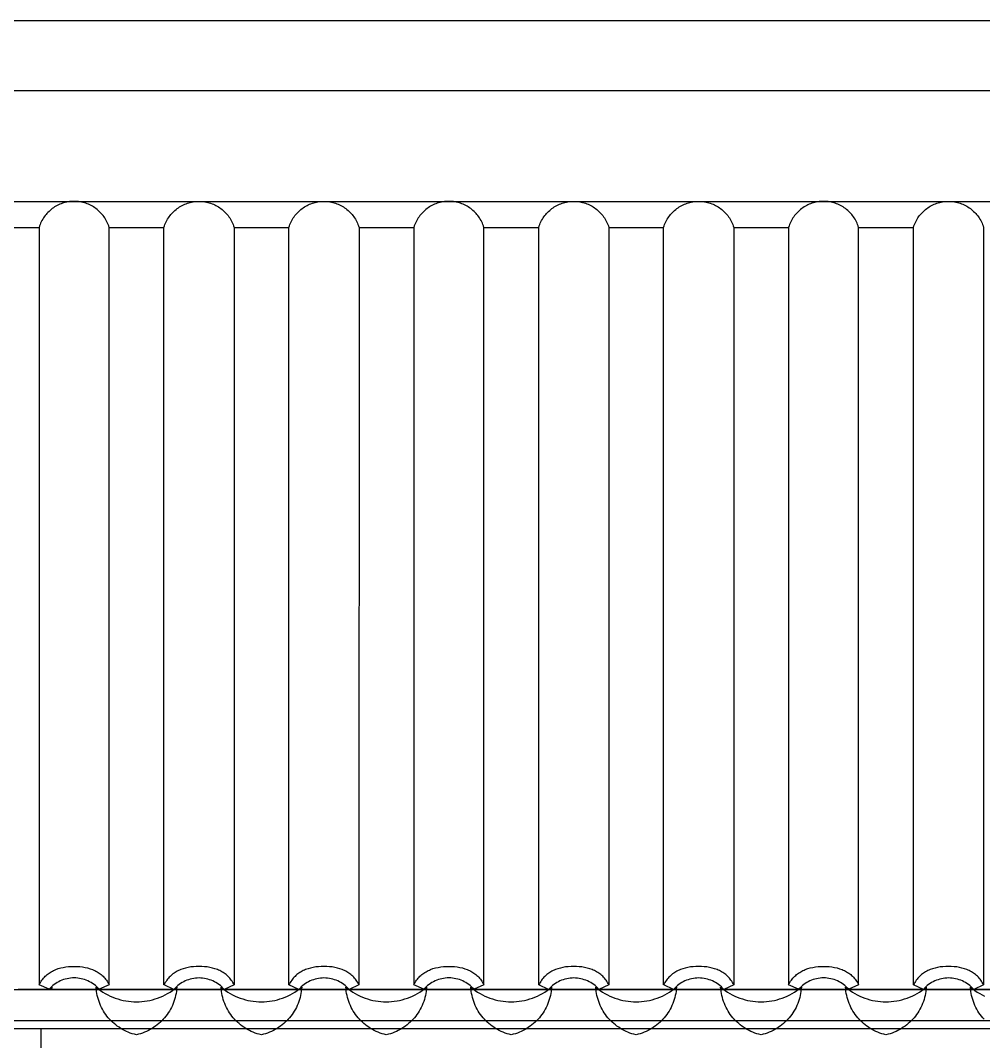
# Model space of a CAD drawing. Extents: x -20250 to 331240, y -699 to 63168.
# Drawn here: x 269177 to 271869, y 13890 to 16744 of the extents above; entities that cross this region are included whole.
import ezdxf

# ---------------------------------------------------------------- set-up
doc = ezdxf.new("R2010")
doc.units = 0
doc.header["$LTSCALE"] = 1000
doc.header["$MEASUREMENT"] = 0
doc.layers.add('DOTE', color=1, linetype='Continuous')
doc.layers.add('WALL', color=9, linetype='Continuous')
doc.layers.add('瓦', color=7, linetype='Continuous', true_color=0x57e157)

msp = doc.modelspace()

# ---------------------------------------------------------------- linework, layer by layer
at = {"layer": 'DOTE', "elevation": 0}
for points in [[(263167.8, 16744.3), (279047.2, 16744.3)], [(263610.3, 14035.7), (279489.7, 14035.7)]]:
    msp.add_lwpolyline(points, dxfattribs=at)
at = {"layer": 'WALL'}
for points in [[(266097.9, 15460.6, 0), (266097.9, 16387.6, 0), (266244.1, 16387.6, 0), (266244.1, 16744.3, 0), (275525.4, 16744.3, 0), (275525.4, 16387.6, 0), (275671.7, 16387.6, 0), (275671.7, 15460.6, 0)], [(275525.4, 16547.8, 0), (266244.1, 16547.8, 0)], [(266097.9, 16238.5, 0), (275671.7, 16238.5, 0)], [(272626.5, 14035.7, 0), (269170.9, 14035.7, 0)], [(272672.4, 13948, 0), (269125, 13948, 0)], [(272684, 13925.7, 0), (269113.4, 13925.7, 0)], [(269235.5, 12223.6, 0), (269235.5, 13925.7, 0)]]:
    msp.add_polyline3d(points, dxfattribs=at)
at = {"layer": '瓦'}
for points in [[(269425.2, 14048.5, 0), (269397.6, 14035.9, 0), (269394.2, 14039.6, 0), (269390.6, 14043.1, 0), (269386.8, 14046.3, 0), (269382.9, 14049.4, 0), (269378.8, 14052.2, 0), (269374.6, 14054.8, 0), (269370.3, 14057.2, 0), (269365.9, 14059.4, 0), (269361.3, 14061.3, 0), (269356.7, 14063, 0), (269351.9, 14064.4, 0), (269347.1, 14065.6, 0), (269342.2, 14066.5, 0), (269337.3, 14067.2, 0), (269332.3, 14067.6, 0), (269327.3, 14067.7, 0), (269322.3, 14067.6, 0), (269317.3, 14067.2, 0), (269312.3, 14066.5, 0), (269307.5, 14065.6, 0), (269302.7, 14064.4, 0), (269297.9, 14063, 0), (269293.3, 14061.3, 0), (269288.7, 14059.4, 0), (269284.3, 14057.2, 0), (269280, 14054.8, 0), (269275.8, 14052.2, 0), (269271.7, 14049.4, 0), (269267.8, 14046.3, 0), (269264.1, 14043.1, 0), (269260.5, 14039.6, 0), (269257.1, 14035.9, 0), (269229.5, 14048.5, 0), (269231.3, 14052, 0), (269233.2, 14055.3, 0), (269235.1, 14058.5, 0), (269237.2, 14061.5, 0), (269239.4, 14064.4, 0), (269241.7, 14067.2, 0), (269244.1, 14069.9, 0), (269246.6, 14072.4, 0), (269249.2, 14074.8, 0), (269251.9, 14077.1, 0), (269254.6, 14079.3, 0), (269257.5, 14081.3, 0), (269260.4, 14083.2, 0), (269263.4, 14085.1, 0), (269266.5, 14086.8, 0), (269269.6, 14088.4, 0), (269272.9, 14089.8, 0), (269276.2, 14091.2, 0), (269282.9, 14093.7, 0), (269289.9, 14095.7, 0), (269297.1, 14097.3, 0), (269304.5, 14098.5, 0), (269312, 14099.4, 0), (269319.7, 14099.9, 0), (269327.4, 14100, 0), (269335.2, 14099.9, 0), (269342.9, 14099.3, 0), (269350.4, 14098.5, 0), (269357.7, 14097.2, 0), (269364.9, 14095.6, 0), (269371.9, 14093.6, 0), (269378.7, 14091.2, 0), (269382, 14089.8, 0), (269385.2, 14088.3, 0), (269388.3, 14086.7, 0), (269391.4, 14085, 0), (269394.4, 14083.2, 0), (269397.3, 14081.2, 0), (269400.2, 14079.2, 0), (269402.9, 14077, 0), (269405.6, 14074.7, 0), (269408.2, 14072.3, 0), (269410.7, 14069.8, 0), (269413, 14067.2, 0), (269415.3, 14064.3, 0), (269417.5, 14061.4, 0), (269419.6, 14058.4, 0), (269421.6, 14055.2, 0), (269423.5, 14051.9, 0), (269425.2, 14048.4, 0), (269425.2, 16165.7, 0), (269423.9, 16169.8, 0), (269422.5, 16173.7, 0), (269420.9, 16177.5, 0), (269419.1, 16181.3, 0), (269417.2, 16184.9, 0), (269415.2, 16188.5, 0), (269413, 16192, 0), (269410.8, 16195.3, 0), (269408.3, 16198.6, 0), (269405.8, 16201.8, 0), (269403.2, 16204.8, 0), (269400.4, 16207.7, 0), (269397.5, 16210.6, 0), (269394.5, 16213.3, 0), (269391.5, 16215.9, 0), (269388.3, 16218.3, 0), (269385, 16220.7, 0), (269381.6, 16222.9, 0), (269378.2, 16225, 0), (269374.7, 16226.9, 0), (269371, 16228.7, 0), (269367.4, 16230.3, 0), (269363.6, 16231.9, 0), (269359.8, 16233.2, 0), (269355.9, 16234.5, 0), (269352, 16235.5, 0), (269348, 16236.4, 0), (269343.9, 16237.2, 0), (269339.8, 16237.8, 0), (269335.7, 16238.2, 0), (269331.5, 16238.4, 0), (269327.3, 16238.5, 0), (269323.1, 16238.4, 0), (269318.9, 16238.2, 0), (269314.8, 16237.8, 0), (269310.7, 16237.2, 0), (269306.6, 16236.4, 0), (269302.6, 16235.5, 0), (269298.7, 16234.5, 0), (269294.8, 16233.2, 0), (269291, 16231.9, 0), (269287.2, 16230.3, 0), (269283.5, 16228.7, 0), (269279.9, 16226.9, 0), (269276.4, 16225, 0), (269272.9, 16222.9, 0), (269269.6, 16220.7, 0), (269266.3, 16218.3, 0), (269263.1, 16215.9, 0), (269260, 16213.3, 0), (269257.1, 16210.6, 0), (269254.2, 16207.7, 0), (269251.4, 16204.8, 0), (269248.8, 16201.8, 0), (269246.2, 16198.6, 0), (269243.8, 16195.3, 0), (269241.5, 16192, 0), (269239.4, 16188.5, 0), (269237.4, 16184.9, 0), (269235.5, 16181.3, 0), (269233.7, 16177.5, 0), (269232.1, 16173.7, 0), (269230.7, 16169.8, 0), (269229.4, 16165.7, 0), (269229.4, 14048.4, 0)], [(269578.4, 14048.4, 0), (269578.4, 16165.7, 0), (269579.7, 16169.8, 0), (269581.2, 16173.7, 0), (269582.8, 16177.5, 0), (269584.5, 16181.3, 0), (269586.4, 16184.9, 0), (269588.4, 16188.5, 0), (269590.6, 16192, 0), (269592.9, 16195.3, 0), (269595.3, 16198.6, 0), (269597.8, 16201.8, 0), (269600.5, 16204.8, 0), (269603.2, 16207.7, 0), (269606.1, 16210.6, 0), (269609.1, 16213.3, 0), (269612.2, 16215.9, 0), (269615.3, 16218.3, 0), (269618.6, 16220.7, 0), (269622, 16222.9, 0), (269625.4, 16225, 0), (269629, 16226.9, 0), (269632.6, 16228.7, 0), (269636.2, 16230.3, 0), (269640, 16231.9, 0), (269643.8, 16233.2, 0), (269647.7, 16234.5, 0), (269651.7, 16235.5, 0), (269655.7, 16236.4, 0), (269659.7, 16237.2, 0), (269663.8, 16237.8, 0), (269667.9, 16238.2, 0), (269672.1, 16238.4, 0), (269676.3, 16238.5, 0), (269680.5, 16238.4, 0), (269684.7, 16238.2, 0), (269688.8, 16237.8, 0), (269692.9, 16237.2, 0), (269697, 16236.4, 0), (269701, 16235.5, 0), (269704.9, 16234.5, 0), (269708.8, 16233.2, 0), (269712.6, 16231.9, 0), (269716.4, 16230.3, 0), (269720.1, 16228.7, 0), (269723.7, 16226.9, 0), (269727.2, 16225, 0), (269730.7, 16222.9, 0), (269734, 16220.7, 0), (269737.3, 16218.3, 0), (269740.5, 16215.9, 0), (269743.6, 16213.3, 0), (269746.5, 16210.6, 0), (269749.4, 16207.7, 0), (269752.2, 16204.8, 0), (269754.8, 16201.8, 0), (269757.4, 16198.6, 0), (269759.8, 16195.3, 0), (269762.1, 16192, 0), (269764.2, 16188.5, 0), (269766.2, 16184.9, 0), (269768.1, 16181.3, 0), (269769.9, 16177.5, 0), (269771.5, 16173.7, 0), (269772.9, 16169.8, 0), (269774.2, 16165.7, 0), (269774.2, 14048.4, 0), (269772.4, 14051.9, 0), (269770.6, 14055.2, 0), (269768.6, 14058.4, 0), (269766.5, 14061.4, 0), (269764.3, 14064.3, 0), (269762, 14067.1, 0), (269759.6, 14069.8, 0), (269757.1, 14072.3, 0), (269754.5, 14074.7, 0), (269751.8, 14077, 0), (269749.1, 14079.2, 0), (269746.2, 14081.2, 0), (269743.3, 14083.2, 0), (269740.3, 14085, 0), (269737.2, 14086.7, 0), (269734.1, 14088.2, 0), (269730.8, 14089.7, 0), (269727.6, 14091.1, 0), (269720.8, 14093.5, 0), (269713.8, 14095.5, 0), (269706.6, 14097.2, 0), (269699.2, 14098.4, 0), (269691.7, 14099.2, 0), (269684.1, 14099.7, 0), (269676.3, 14099.9, 0), (269668.5, 14099.7, 0), (269660.9, 14099.2, 0), (269653.3, 14098.4, 0), (269646, 14097.1, 0), (269638.8, 14095.5, 0), (269631.8, 14093.5, 0), (269625, 14091.1, 0), (269621.7, 14089.7, 0), (269618.5, 14088.2, 0), (269615.4, 14086.6, 0), (269612.3, 14084.9, 0), (269609.3, 14083.1, 0), (269606.4, 14081.1, 0), (269603.5, 14079.1, 0), (269600.8, 14076.9, 0), (269598.1, 14074.6, 0), (269595.5, 14072.2, 0), (269593, 14069.7, 0), (269590.6, 14067, 0), (269588.3, 14064.2, 0), (269586.1, 14061.3, 0), (269584.1, 14058.2, 0), (269582.1, 14055.1, 0), (269580.2, 14051.7, 0), (269578.5, 14048.3, 0)], [(269927.5, 14048.4, 0), (269927.5, 16165.7, 0), (269928.8, 16169.8, 0), (269930.2, 16173.7, 0), (269931.8, 16177.5, 0), (269933.6, 16181.3, 0), (269935.4, 16184.9, 0), (269937.5, 16188.5, 0), (269939.6, 16192, 0), (269941.9, 16195.3, 0), (269944.3, 16198.6, 0), (269946.8, 16201.8, 0), (269949.5, 16204.8, 0), (269952.3, 16207.7, 0), (269955.1, 16210.6, 0), (269958.1, 16213.3, 0), (269961.2, 16215.9, 0), (269964.4, 16218.3, 0), (269967.7, 16220.7, 0), (269971, 16222.9, 0), (269974.5, 16225, 0), (269978, 16226.9, 0), (269981.6, 16228.7, 0), (269985.3, 16230.3, 0), (269989.1, 16231.9, 0), (269992.9, 16233.2, 0), (269996.8, 16234.5, 0), (270000.7, 16235.5, 0), (270004.7, 16236.4, 0), (270008.7, 16237.2, 0), (270012.8, 16237.8, 0), (270017, 16238.2, 0), (270021.2, 16238.4, 0), (270025.4, 16238.5, 0), (270029.6, 16238.4, 0), (270033.8, 16238.2, 0), (270037.9, 16237.8, 0), (270042, 16237.2, 0), (270046, 16236.4, 0), (270050, 16235.5, 0), (270054, 16234.5, 0), (270057.9, 16233.2, 0), (270061.7, 16231.9, 0), (270065.4, 16230.3, 0), (270069.1, 16228.7, 0), (270072.7, 16226.9, 0), (270076.3, 16225, 0), (270079.7, 16222.9, 0), (270083.1, 16220.7, 0), (270086.3, 16218.3, 0), (270089.5, 16215.9, 0), (270092.6, 16213.3, 0), (270095.6, 16210.6, 0), (270098.5, 16207.7, 0), (270101.2, 16204.8, 0), (270103.9, 16201.8, 0), (270106.4, 16198.6, 0), (270108.8, 16195.3, 0), (270111.1, 16192, 0), (270113.3, 16188.5, 0), (270115.3, 16184.9, 0), (270117.2, 16181.3, 0), (270118.9, 16177.5, 0), (270120.5, 16173.7, 0), (270122, 16169.8, 0), (270123.3, 16165.7, 0), (270123.2, 14048.4, 0), (270121.5, 14051.9, 0), (270119.6, 14055.2, 0), (270117.6, 14058.4, 0), (270115.5, 14061.4, 0), (270113.3, 14064.3, 0), (270111, 14067.1, 0), (270108.6, 14069.8, 0), (270106.2, 14072.3, 0), (270103.6, 14074.7, 0), (270100.9, 14077, 0), (270098.1, 14079.2, 0), (270095.3, 14081.2, 0), (270092.4, 14083.2, 0), (270089.3, 14085, 0), (270086.3, 14086.7, 0), (270083.1, 14088.2, 0), (270079.9, 14089.7, 0), (270076.6, 14091.1, 0), (270069.8, 14093.5, 0), (270062.9, 14095.5, 0), (270055.7, 14097.2, 0), (270048.3, 14098.4, 0), (270040.8, 14099.2, 0), (270033.1, 14099.7, 0), (270025.3, 14099.9, 0), (270017.6, 14099.7, 0), (270009.9, 14099.2, 0), (270002.4, 14098.4, 0), (269995, 14097.1, 0), (269987.8, 14095.5, 0), (269980.8, 14093.5, 0), (269974.1, 14091.1, 0), (269970.8, 14089.7, 0), (269967.6, 14088.2, 0), (269964.4, 14086.6, 0), (269961.3, 14084.9, 0), (269958.3, 14083.1, 0), (269955.4, 14081.1, 0), (269952.6, 14079.1, 0), (269949.8, 14076.9, 0), (269947.1, 14074.6, 0), (269944.6, 14072.2, 0), (269942.1, 14069.7, 0), (269939.7, 14067, 0), (269937.4, 14064.2, 0), (269935.2, 14061.3, 0), (269933.1, 14058.2, 0), (269931.1, 14055.1, 0), (269929.2, 14051.7, 0), (269927.5, 14048.3, 0)], [(270472.3, 14048.5, 0), (270444.7, 14035.9, 0), (270441.3, 14039.6, 0), (270437.7, 14043.1, 0), (270433.9, 14046.3, 0), (270430, 14049.4, 0), (270426, 14052.2, 0), (270421.8, 14054.8, 0), (270417.5, 14057.2, 0), (270413, 14059.4, 0), (270408.5, 14061.3, 0), (270403.8, 14063, 0), (270399.1, 14064.4, 0), (270394.3, 14065.6, 0), (270389.4, 14066.5, 0), (270384.5, 14067.2, 0), (270379.5, 14067.6, 0), (270374.4, 14067.7, 0), (270369.4, 14067.6, 0), (270364.4, 14067.2, 0), (270359.5, 14066.5, 0), (270354.6, 14065.6, 0), (270349.8, 14064.4, 0), (270345.1, 14063, 0), (270340.4, 14061.3, 0), (270335.9, 14059.4, 0), (270331.5, 14057.2, 0), (270327.1, 14054.8, 0), (270323, 14052.2, 0), (270318.9, 14049.4, 0), (270315, 14046.3, 0), (270311.2, 14043.1, 0), (270307.6, 14039.6, 0), (270304.2, 14035.9, 0), (270276.7, 14048.5, 0), (270278.4, 14052, 0), (270280.3, 14055.3, 0), (270282.3, 14058.5, 0), (270284.4, 14061.5, 0), (270286.6, 14064.4, 0), (270288.9, 14067.2, 0), (270291.3, 14069.9, 0), (270293.7, 14072.4, 0), (270296.3, 14074.8, 0), (270299, 14077.1, 0), (270301.8, 14079.3, 0), (270304.6, 14081.3, 0), (270307.5, 14083.2, 0), (270310.6, 14085.1, 0), (270313.6, 14086.8, 0), (270316.8, 14088.4, 0), (270320, 14089.8, 0), (270323.3, 14091.2, 0), (270330, 14093.7, 0), (270337, 14095.7, 0), (270344.2, 14097.3, 0), (270351.6, 14098.5, 0), (270359.1, 14099.4, 0), (270366.8, 14099.9, 0), (270374.6, 14100, 0), (270382.3, 14099.9, 0), (270390, 14099.3, 0), (270397.5, 14098.5, 0), (270404.9, 14097.2, 0), (270412.1, 14095.6, 0), (270419.1, 14093.6, 0), (270425.8, 14091.2, 0), (270429.1, 14089.8, 0), (270432.3, 14088.3, 0), (270435.5, 14086.7, 0), (270438.5, 14085, 0), (270441.5, 14083.2, 0), (270444.5, 14081.2, 0), (270447.3, 14079.2, 0), (270450.1, 14077, 0), (270452.7, 14074.7, 0), (270455.3, 14072.3, 0), (270457.8, 14069.8, 0), (270460.2, 14067.2, 0), (270462.5, 14064.3, 0), (270464.7, 14061.4, 0), (270466.8, 14058.4, 0), (270468.7, 14055.2, 0), (270470.6, 14051.9, 0), (270472.4, 14048.4, 0), (270472.3, 16165.7, 0), (270471, 16169.8, 0), (270469.6, 16173.7, 0), (270468, 16177.5, 0), (270466.2, 16181.3, 0), (270464.4, 16184.9, 0), (270462.3, 16188.5, 0), (270460.2, 16192, 0), (270457.9, 16195.3, 0), (270455.5, 16198.6, 0), (270453, 16201.8, 0), (270450.3, 16204.8, 0), (270447.5, 16207.7, 0), (270444.7, 16210.6, 0), (270441.7, 16213.3, 0), (270438.6, 16215.9, 0), (270435.4, 16218.3, 0), (270432.1, 16220.7, 0), (270428.8, 16222.9, 0), (270425.3, 16225, 0), (270421.8, 16226.9, 0), (270418.2, 16228.7, 0), (270414.5, 16230.3, 0), (270410.7, 16231.9, 0), (270406.9, 16233.2, 0), (270403, 16234.5, 0), (270399.1, 16235.5, 0), (270395.1, 16236.4, 0), (270391.1, 16237.2, 0), (270387, 16237.8, 0), (270382.8, 16238.2, 0), (270378.6, 16238.4, 0), (270374.4, 16238.5, 0), (270370.2, 16238.4, 0), (270366, 16238.2, 0), (270361.9, 16237.8, 0), (270357.8, 16237.2, 0), (270353.8, 16236.4, 0), (270349.8, 16235.5, 0), (270345.8, 16234.5, 0), (270341.9, 16233.2, 0), (270338.1, 16231.9, 0), (270334.4, 16230.3, 0), (270330.7, 16228.7, 0), (270327.1, 16226.9, 0), (270323.5, 16225, 0), (270320.1, 16222.9, 0), (270316.7, 16220.7, 0), (270313.4, 16218.3, 0), (270310.3, 16215.9, 0), (270307.2, 16213.3, 0), (270304.2, 16210.6, 0), (270301.3, 16207.7, 0), (270298.6, 16204.8, 0), (270295.9, 16201.8, 0), (270293.4, 16198.6, 0), (270291, 16195.3, 0), (270288.7, 16192, 0), (270286.5, 16188.5, 0), (270284.5, 16184.9, 0), (270282.6, 16181.3, 0), (270280.9, 16177.5, 0), (270279.3, 16173.7, 0), (270277.8, 16169.8, 0), (270276.5, 16165.7, 0), (270276.5, 14048.4, 0)], [(270625.6, 14048.4, 0), (270625.6, 16165.7, 0), (270626.9, 16169.8, 0), (270628.3, 16173.7, 0), (270629.9, 16177.5, 0), (270631.7, 16181.3, 0), (270633.5, 16184.9, 0), (270635.6, 16188.5, 0), (270637.7, 16192, 0), (270640, 16195.3, 0), (270642.4, 16198.6, 0), (270644.9, 16201.8, 0), (270647.6, 16204.8, 0), (270650.4, 16207.7, 0), (270653.2, 16210.6, 0), (270656.2, 16213.3, 0), (270659.3, 16215.9, 0), (270662.5, 16218.3, 0), (270665.7, 16220.7, 0), (270669.1, 16222.9, 0), (270672.6, 16225, 0), (270676.1, 16226.9, 0), (270679.7, 16228.7, 0), (270683.4, 16230.3, 0), (270687.2, 16231.9, 0), (270691, 16233.2, 0), (270694.9, 16234.5, 0), (270698.8, 16235.5, 0), (270702.8, 16236.4, 0), (270706.8, 16237.2, 0), (270710.9, 16237.8, 0), (270715.1, 16238.2, 0), (270719.2, 16238.4, 0), (270723.5, 16238.5, 0), (270727.7, 16238.4, 0), (270731.8, 16238.2, 0), (270736, 16237.8, 0), (270740.1, 16237.2, 0), (270744.1, 16236.4, 0), (270748.1, 16235.5, 0), (270752.1, 16234.5, 0), (270756, 16233.2, 0), (270759.8, 16231.9, 0), (270763.5, 16230.3, 0), (270767.2, 16228.7, 0), (270770.8, 16226.9, 0), (270774.4, 16225, 0), (270777.8, 16222.9, 0), (270781.2, 16220.7, 0), (270784.4, 16218.3, 0), (270787.6, 16215.9, 0), (270790.7, 16213.3, 0), (270793.7, 16210.6, 0), (270796.6, 16207.7, 0), (270799.3, 16204.8, 0), (270802, 16201.8, 0), (270804.5, 16198.6, 0), (270806.9, 16195.3, 0), (270809.2, 16192, 0), (270811.4, 16188.5, 0), (270813.4, 16184.9, 0), (270815.3, 16181.3, 0), (270817, 16177.5, 0), (270818.6, 16173.7, 0), (270820.1, 16169.8, 0), (270821.4, 16165.7, 0), (270821.3, 14048.4, 0), (270819.6, 14051.9, 0), (270817.7, 14055.2, 0), (270815.7, 14058.4, 0), (270813.6, 14061.4, 0), (270811.4, 14064.3, 0), (270809.1, 14067.1, 0), (270806.7, 14069.8, 0), (270804.2, 14072.3, 0), (270801.7, 14074.7, 0), (270799, 14077, 0), (270796.2, 14079.2, 0), (270793.4, 14081.2, 0), (270790.5, 14083.2, 0), (270787.4, 14085, 0), (270784.4, 14086.7, 0), (270781.2, 14088.2, 0), (270778, 14089.7, 0), (270774.7, 14091.1, 0), (270767.9, 14093.5, 0), (270761, 14095.5, 0), (270753.8, 14097.2, 0), (270746.4, 14098.4, 0), (270738.9, 14099.2, 0), (270731.2, 14099.7, 0), (270723.4, 14099.9, 0), (270715.7, 14099.7, 0), (270708, 14099.2, 0), (270700.5, 14098.4, 0), (270693.1, 14097.1, 0), (270685.9, 14095.5, 0), (270678.9, 14093.5, 0), (270672.2, 14091.1, 0), (270668.9, 14089.7, 0), (270665.7, 14088.2, 0), (270662.5, 14086.6, 0), (270659.4, 14084.9, 0), (270656.4, 14083.1, 0), (270653.5, 14081.1, 0), (270650.7, 14079.1, 0), (270647.9, 14076.9, 0), (270645.2, 14074.6, 0), (270642.7, 14072.2, 0), (270640.2, 14069.7, 0), (270637.8, 14067, 0), (270635.5, 14064.2, 0), (270633.3, 14061.3, 0), (270631.2, 14058.2, 0), (270629.2, 14055.1, 0), (270627.3, 14051.7, 0), (270625.6, 14048.3, 0)], [(270974.6, 14048.4, 0), (270974.6, 16165.7, 0), (270975.9, 16169.8, 0), (270977.3, 16173.7, 0), (270979, 16177.5, 0), (270980.7, 16181.3, 0), (270982.6, 16184.9, 0), (270984.6, 16188.5, 0), (270986.8, 16192, 0), (270989, 16195.3, 0), (270991.5, 16198.6, 0), (270994, 16201.8, 0), (270996.6, 16204.8, 0), (270999.4, 16207.7, 0), (271002.3, 16210.6, 0), (271005.3, 16213.3, 0), (271008.3, 16215.9, 0), (271011.5, 16218.3, 0), (271014.8, 16220.7, 0), (271018.2, 16222.9, 0), (271021.6, 16225, 0), (271025.1, 16226.9, 0), (271028.7, 16228.7, 0), (271032.4, 16230.3, 0), (271036.2, 16231.9, 0), (271040, 16233.2, 0), (271043.9, 16234.5, 0), (271047.8, 16235.5, 0), (271051.8, 16236.4, 0), (271055.9, 16237.2, 0), (271060, 16237.8, 0), (271064.1, 16238.2, 0), (271068.3, 16238.4, 0), (271072.5, 16238.5, 0), (271076.7, 16238.4, 0), (271080.9, 16238.2, 0), (271085, 16237.8, 0), (271089.1, 16237.2, 0), (271093.2, 16236.4, 0), (271097.2, 16235.5, 0), (271101.1, 16234.5, 0), (271105, 16233.2, 0), (271108.8, 16231.9, 0), (271112.6, 16230.3, 0), (271116.3, 16228.7, 0), (271119.9, 16226.9, 0), (271123.4, 16225, 0), (271126.9, 16222.9, 0), (271130.2, 16220.7, 0), (271133.5, 16218.3, 0), (271136.7, 16215.9, 0), (271139.7, 16213.3, 0), (271142.7, 16210.6, 0), (271145.6, 16207.7, 0), (271148.4, 16204.8, 0), (271151, 16201.8, 0), (271153.5, 16198.6, 0), (271156, 16195.3, 0), (271158.2, 16192, 0), (271160.4, 16188.5, 0), (271162.4, 16184.9, 0), (271164.3, 16181.3, 0), (271166.1, 16177.5, 0), (271167.7, 16173.7, 0), (271169.1, 16169.8, 0), (271170.4, 16165.7, 0), (271170.4, 14048.4, 0), (271168.6, 14051.9, 0), (271166.7, 14055.2, 0), (271164.8, 14058.4, 0), (271162.7, 14061.4, 0), (271160.5, 14064.3, 0), (271158.2, 14067.1, 0), (271155.8, 14069.8, 0), (271153.3, 14072.3, 0), (271150.7, 14074.7, 0), (271148, 14077, 0), (271145.3, 14079.2, 0), (271142.4, 14081.2, 0), (271139.5, 14083.2, 0), (271136.5, 14085, 0), (271133.4, 14086.7, 0), (271130.2, 14088.2, 0), (271127, 14089.7, 0), (271123.7, 14091.1, 0), (271117, 14093.5, 0), (271110, 14095.5, 0), (271102.8, 14097.2, 0), (271095.4, 14098.4, 0), (271087.9, 14099.2, 0), (271080.2, 14099.7, 0), (271072.5, 14099.9, 0), (271064.7, 14099.7, 0), (271057, 14099.2, 0), (271049.5, 14098.4, 0), (271042.1, 14097.1, 0), (271035, 14095.5, 0), (271028, 14093.5, 0), (271021.2, 14091.1, 0), (271017.9, 14089.7, 0), (271014.7, 14088.2, 0), (271011.6, 14086.6, 0), (271008.5, 14084.9, 0), (271005.5, 14083.1, 0), (271002.6, 14081.1, 0), (270999.7, 14079.1, 0), (270997, 14076.9, 0), (270994.3, 14074.6, 0), (270991.7, 14072.2, 0), (270989.2, 14069.7, 0), (270986.8, 14067, 0), (270984.5, 14064.2, 0), (270982.3, 14061.3, 0), (270980.2, 14058.2, 0), (270978.3, 14055.1, 0), (270976.4, 14051.7, 0), (270974.6, 14048.3, 0)], [(271519.4, 14048.5, 0), (271491.9, 14035.9, 0), (271488.4, 14039.6, 0), (271484.8, 14043.1, 0), (271481.1, 14046.3, 0), (271477.2, 14049.4, 0), (271473.1, 14052.2, 0), (271468.9, 14054.8, 0), (271464.6, 14057.2, 0), (271460.2, 14059.4, 0), (271455.6, 14061.3, 0), (271451, 14063, 0), (271446.2, 14064.4, 0), (271441.4, 14065.6, 0), (271436.5, 14066.5, 0), (271431.6, 14067.2, 0), (271426.6, 14067.6, 0), (271421.6, 14067.7, 0), (271416.5, 14067.6, 0), (271411.6, 14067.2, 0), (271406.6, 14066.5, 0), (271401.7, 14065.6, 0), (271396.9, 14064.4, 0), (271392.2, 14063, 0), (271387.6, 14061.3, 0), (271383, 14059.4, 0), (271378.6, 14057.2, 0), (271374.3, 14054.8, 0), (271370.1, 14052.2, 0), (271366, 14049.4, 0), (271362.1, 14046.3, 0), (271358.4, 14043.1, 0), (271354.8, 14039.6, 0), (271351.3, 14035.9, 0), (271323.8, 14048.5, 0), (271325.6, 14052, 0), (271327.4, 14055.3, 0), (271329.4, 14058.5, 0), (271331.5, 14061.5, 0), (271333.7, 14064.4, 0), (271336, 14067.2, 0), (271338.4, 14069.9, 0), (271340.9, 14072.4, 0), (271343.5, 14074.8, 0), (271346.2, 14077.1, 0), (271348.9, 14079.3, 0), (271351.8, 14081.3, 0), (271354.7, 14083.2, 0), (271357.7, 14085.1, 0), (271360.8, 14086.8, 0), (271363.9, 14088.4, 0), (271367.1, 14089.8, 0), (271370.4, 14091.2, 0), (271377.2, 14093.7, 0), (271384.2, 14095.7, 0), (271391.4, 14097.3, 0), (271398.7, 14098.5, 0), (271406.3, 14099.4, 0), (271413.9, 14099.9, 0), (271421.7, 14100, 0), (271429.5, 14099.9, 0), (271437.1, 14099.3, 0), (271444.7, 14098.5, 0), (271452, 14097.2, 0), (271459.2, 14095.6, 0), (271466.2, 14093.6, 0), (271473, 14091.2, 0), (271476.2, 14089.8, 0), (271479.5, 14088.3, 0), (271482.6, 14086.7, 0), (271485.7, 14085, 0), (271488.7, 14083.2, 0), (271491.6, 14081.2, 0), (271494.4, 14079.2, 0), (271497.2, 14077, 0), (271499.9, 14074.7, 0), (271502.5, 14072.3, 0), (271504.9, 14069.8, 0), (271507.3, 14067.2, 0), (271509.6, 14064.3, 0), (271511.8, 14061.4, 0), (271513.9, 14058.4, 0), (271515.9, 14055.2, 0), (271517.7, 14051.9, 0), (271519.5, 14048.4, 0), (271519.5, 16165.7, 0), (271518.2, 16169.8, 0), (271516.7, 16173.7, 0), (271515.1, 16177.5, 0), (271513.4, 16181.3, 0), (271511.5, 16184.9, 0), (271509.5, 16188.5, 0), (271507.3, 16192, 0), (271505, 16195.3, 0), (271502.6, 16198.6, 0), (271500.1, 16201.8, 0), (271497.4, 16204.8, 0), (271494.7, 16207.7, 0), (271491.8, 16210.6, 0), (271488.8, 16213.3, 0), (271485.7, 16215.9, 0), (271482.6, 16218.3, 0), (271479.3, 16220.7, 0), (271475.9, 16222.9, 0), (271472.5, 16225, 0), (271468.9, 16226.9, 0), (271465.3, 16228.7, 0), (271461.6, 16230.3, 0), (271457.9, 16231.9, 0), (271454.1, 16233.2, 0), (271450.2, 16234.5, 0), (271446.2, 16235.5, 0), (271442.2, 16236.4, 0), (271438.2, 16237.2, 0), (271434.1, 16237.8, 0), (271430, 16238.2, 0), (271425.8, 16238.4, 0), (271421.6, 16238.5, 0), (271417.4, 16238.4, 0), (271413.2, 16238.2, 0), (271409, 16237.8, 0), (271405, 16237.2, 0), (271400.9, 16236.4, 0), (271396.9, 16235.5, 0), (271393, 16234.5, 0), (271389.1, 16233.2, 0), (271385.3, 16231.9, 0), (271381.5, 16230.3, 0), (271377.8, 16228.7, 0), (271374.2, 16226.9, 0), (271370.7, 16225, 0), (271367.2, 16222.9, 0), (271363.9, 16220.7, 0), (271360.6, 16218.3, 0), (271357.4, 16215.9, 0), (271354.3, 16213.3, 0), (271351.3, 16210.6, 0), (271348.5, 16207.7, 0), (271345.7, 16204.8, 0), (271343, 16201.8, 0), (271340.5, 16198.6, 0), (271338.1, 16195.3, 0), (271335.8, 16192, 0), (271333.7, 16188.5, 0), (271331.6, 16184.9, 0), (271329.7, 16181.3, 0), (271328, 16177.5, 0), (271326.4, 16173.7, 0), (271325, 16169.8, 0), (271323.7, 16165.7, 0), (271323.7, 14048.4, 0)], [(271672.7, 14048.4, 0), (271672.7, 16165.7, 0), (271674, 16169.8, 0), (271675.4, 16173.7, 0), (271677, 16177.5, 0), (271678.8, 16181.3, 0), (271680.7, 16184.9, 0), (271682.7, 16188.5, 0), (271684.9, 16192, 0), (271687.1, 16195.3, 0), (271689.5, 16198.6, 0), (271692.1, 16201.8, 0), (271694.7, 16204.8, 0), (271697.5, 16207.7, 0), (271700.4, 16210.6, 0), (271703.4, 16213.3, 0), (271706.4, 16215.9, 0), (271709.6, 16218.3, 0), (271712.9, 16220.7, 0), (271716.2, 16222.9, 0), (271719.7, 16225, 0), (271723.2, 16226.9, 0), (271726.8, 16228.7, 0), (271730.5, 16230.3, 0), (271734.3, 16231.9, 0), (271738.1, 16233.2, 0), (271742, 16234.5, 0), (271745.9, 16235.5, 0), (271749.9, 16236.4, 0), (271754, 16237.2, 0), (271758.1, 16237.8, 0), (271762.2, 16238.2, 0), (271766.4, 16238.4, 0), (271770.6, 16238.5, 0), (271774.8, 16238.4, 0), (271779, 16238.2, 0), (271783.1, 16237.8, 0), (271787.2, 16237.2, 0), (271791.3, 16236.4, 0), (271795.3, 16235.5, 0), (271799.2, 16234.5, 0), (271803.1, 16233.2, 0), (271806.9, 16231.9, 0), (271810.7, 16230.3, 0), (271814.4, 16228.7, 0), (271818, 16226.9, 0), (271821.5, 16225, 0), (271825, 16222.9, 0), (271828.3, 16220.7, 0), (271831.6, 16218.3, 0), (271834.8, 16215.9, 0), (271837.8, 16213.3, 0), (271840.8, 16210.6, 0), (271843.7, 16207.7, 0), (271846.5, 16204.8, 0), (271849.1, 16201.8, 0), (271851.6, 16198.6, 0), (271854.1, 16195.3, 0), (271856.3, 16192, 0), (271858.5, 16188.5, 0), (271860.5, 16184.9, 0), (271862.4, 16181.3, 0), (271864.2, 16177.5, 0), (271865.7, 16173.7, 0), (271867.2, 16169.8, 0), (271868.5, 16165.7, 0), (271868.5, 14048.4, 0), (271866.7, 14051.9, 0), (271864.8, 14055.2, 0), (271862.9, 14058.4, 0), (271860.8, 14061.4, 0), (271858.6, 14064.3, 0), (271856.3, 14067.1, 0), (271853.9, 14069.8, 0), (271851.4, 14072.3, 0), (271848.8, 14074.7, 0), (271846.1, 14077, 0), (271843.4, 14079.2, 0), (271840.5, 14081.2, 0), (271837.6, 14083.2, 0), (271834.6, 14085, 0), (271831.5, 14086.7, 0), (271828.3, 14088.2, 0), (271825.1, 14089.7, 0), (271821.8, 14091.1, 0), (271815.1, 14093.5, 0), (271808.1, 14095.5, 0), (271800.9, 14097.2, 0), (271793.5, 14098.4, 0), (271786, 14099.2, 0), (271778.3, 14099.7, 0), (271770.6, 14099.9, 0), (271762.8, 14099.7, 0), (271755.1, 14099.2, 0), (271747.6, 14098.4, 0), (271740.2, 14097.1, 0), (271733, 14095.5, 0), (271726.1, 14093.5, 0), (271719.3, 14091.1, 0), (271716, 14089.7, 0), (271712.8, 14088.2, 0), (271709.7, 14086.6, 0), (271706.6, 14084.9, 0), (271703.6, 14083.1, 0), (271700.7, 14081.1, 0), (271697.8, 14079.1, 0), (271695, 14076.9, 0), (271692.4, 14074.6, 0), (271689.8, 14072.2, 0), (271687.3, 14069.7, 0), (271684.9, 14067, 0), (271682.6, 14064.2, 0), (271680.4, 14061.3, 0), (271678.3, 14058.2, 0), (271676.4, 14055.1, 0), (271674.5, 14051.7, 0), (271672.7, 14048.3, 0)], [(269076.2, 16165.7, 0), (269229.4, 16165.7, 0)], [(269425.2, 16165.7, 0), (269578.4, 16165.7, 0)], [(269774.2, 16165.7, 0), (269927.5, 16165.7, 0)], [(270123.3, 16165.7, 0), (270276.5, 16165.7, 0)], [(270472.3, 16165.7, 0), (270625.6, 16165.7, 0)], [(270821.4, 16165.7, 0), (270974.6, 16165.7, 0)], [(271170.5, 16165.7, 0), (271323.7, 16165.7, 0)], [(271519.5, 16165.7, 0), (271672.7, 16165.7, 0)], [(269774.2, 14048.4, 0), (269746.6, 14035.7, 0), (269743.2, 14039.4, 0), (269739.6, 14042.9, 0), (269735.9, 14046.2, 0), (269732, 14049.2, 0), (269727.9, 14052.1, 0), (269723.7, 14054.7, 0), (269719.4, 14057.1, 0), (269714.9, 14059.2, 0), (269710.4, 14061.2, 0), (269705.7, 14062.8, 0), (269701, 14064.3, 0), (269696.2, 14065.4, 0), (269691.3, 14066.4, 0), (269686.4, 14067, 0), (269681.4, 14067.4, 0), (269676.4, 14067.6, 0), (269671.3, 14067.4, 0), (269666.3, 14067, 0), (269661.4, 14066.4, 0), (269656.5, 14065.4, 0), (269651.7, 14064.3, 0), (269647, 14062.8, 0), (269642.3, 14061.2, 0), (269637.8, 14059.2, 0), (269633.4, 14057.1, 0), (269629, 14054.7, 0), (269624.8, 14052.1, 0), (269620.8, 14049.2, 0), (269616.9, 14046.2, 0), (269613.1, 14042.9, 0), (269609.5, 14039.5, 0), (269606.1, 14035.7, 0), (269578.5, 14048.4, 0)], [(270123.2, 14048.4, 0), (270095.7, 14035.7, 0), (270092.3, 14039.4, 0), (270088.7, 14042.9, 0), (270084.9, 14046.2, 0), (270081, 14049.2, 0), (270076.9, 14052.1, 0), (270072.7, 14054.7, 0), (270068.4, 14057.1, 0), (270064, 14059.2, 0), (270059.4, 14061.2, 0), (270054.8, 14062.8, 0), (270050, 14064.3, 0), (270045.2, 14065.4, 0), (270040.4, 14066.4, 0), (270035.4, 14067, 0), (270030.4, 14067.4, 0), (270025.4, 14067.6, 0), (270020.4, 14067.4, 0), (270015.4, 14067, 0), (270010.5, 14066.4, 0), (270005.6, 14065.4, 0), (270000.8, 14064.3, 0), (269996, 14062.8, 0), (269991.4, 14061.2, 0), (269986.8, 14059.2, 0), (269982.4, 14057.1, 0), (269978.1, 14054.7, 0), (269973.9, 14052.1, 0), (269969.8, 14049.2, 0), (269965.9, 14046.2, 0), (269962.1, 14042.9, 0), (269958.5, 14039.5, 0), (269955.1, 14035.7, 0), (269927.6, 14048.4, 0)], [(270821.3, 14048.4, 0), (270793.8, 14035.7, 0), (270790.4, 14039.4, 0), (270786.8, 14042.9, 0), (270783, 14046.2, 0), (270779.1, 14049.2, 0), (270775, 14052.1, 0), (270770.8, 14054.7, 0), (270766.5, 14057.1, 0), (270762.1, 14059.2, 0), (270757.5, 14061.2, 0), (270752.9, 14062.8, 0), (270748.1, 14064.3, 0), (270743.3, 14065.4, 0), (270738.5, 14066.4, 0), (270733.5, 14067, 0), (270728.5, 14067.4, 0), (270723.5, 14067.6, 0), (270718.5, 14067.4, 0), (270713.5, 14067, 0), (270708.5, 14066.4, 0), (270703.7, 14065.4, 0), (270698.9, 14064.3, 0), (270694.1, 14062.8, 0), (270689.5, 14061.2, 0), (270684.9, 14059.2, 0), (270680.5, 14057.1, 0), (270676.2, 14054.7, 0), (270672, 14052.1, 0), (270667.9, 14049.2, 0), (270664, 14046.2, 0), (270660.2, 14042.9, 0), (270656.6, 14039.5, 0), (270653.2, 14035.7, 0), (270625.7, 14048.4, 0)], [(271170.4, 14048.4, 0), (271142.8, 14035.7, 0), (271139.4, 14039.4, 0), (271135.8, 14042.9, 0), (271132, 14046.2, 0), (271128.1, 14049.2, 0), (271124.1, 14052.1, 0), (271119.9, 14054.7, 0), (271115.6, 14057.1, 0), (271111.1, 14059.2, 0), (271106.6, 14061.2, 0), (271101.9, 14062.8, 0), (271097.2, 14064.3, 0), (271092.4, 14065.4, 0), (271087.5, 14066.4, 0), (271082.6, 14067, 0), (271077.6, 14067.4, 0), (271072.5, 14067.6, 0), (271067.5, 14067.4, 0), (271062.5, 14067, 0), (271057.6, 14066.4, 0), (271052.7, 14065.4, 0), (271047.9, 14064.3, 0), (271043.2, 14062.8, 0), (271038.5, 14061.2, 0), (271034, 14059.2, 0), (271029.5, 14057.1, 0), (271025.2, 14054.7, 0), (271021, 14052.1, 0), (271017, 14049.2, 0), (271013, 14046.2, 0), (271009.3, 14042.9, 0), (271005.7, 14039.5, 0), (271002.3, 14035.7, 0), (270974.7, 14048.4, 0)], [(271868.5, 14048.4, 0), (271840.9, 14035.7, 0), (271837.5, 14039.4, 0), (271833.9, 14042.9, 0), (271830.1, 14046.2, 0), (271826.2, 14049.2, 0), (271822.2, 14052.1, 0), (271818, 14054.7, 0), (271813.7, 14057.1, 0), (271809.2, 14059.2, 0), (271804.7, 14061.2, 0), (271800, 14062.8, 0), (271795.3, 14064.3, 0), (271790.5, 14065.4, 0), (271785.6, 14066.4, 0), (271780.7, 14067, 0), (271775.7, 14067.4, 0), (271770.6, 14067.6, 0), (271765.6, 14067.4, 0), (271760.6, 14067, 0), (271755.7, 14066.4, 0), (271750.8, 14065.4, 0), (271746, 14064.3, 0), (271741.3, 14062.8, 0), (271736.6, 14061.2, 0), (271732.1, 14059.2, 0), (271727.6, 14057.1, 0), (271723.3, 14054.7, 0), (271719.1, 14052.1, 0), (271715.1, 14049.2, 0), (271711.1, 14046.2, 0), (271707.4, 14042.9, 0), (271703.8, 14039.5, 0), (271700.4, 14035.7, 0), (271672.8, 14048.4, 0)], [(269255.9, 14035.7, 0), (269258.2, 14037.3, 0), (269260.6, 14038.8, 0), (269263, 14040.3, 0), (269264.1, 14041.2, 0), (269265.2, 14042.1, 0), (269265.1, 14041.2, 0), (269265, 14040.5, 0), (269264.8, 14038.9, 0), (269264.5, 14037.3, 0), (269264.2, 14035.7, 0)], [(271869.9, 13952.2, 0), (271866.1, 13956.5, 0), (271862.4, 13961, 0), (271859, 13965.6, 0), (271855.7, 13970.4, 0), (271852.6, 13975.2, 0), (271849.7, 13980.2, 0), (271847, 13985.4, 0), (271844.5, 13990.6, 0), (271842.2, 13996, 0), (271840.2, 14001.4, 0), (271838.3, 14007, 0), (271836.7, 14012.6, 0), (271835.2, 14018.4, 0), (271834.1, 14024.2, 0), (271833.1, 14030.1, 0), (271832.4, 14036, 0), (271831.9, 14042.1, 0), (271838.1, 14037.1, 0), (271844.5, 14032.4, 0), (271851, 14028.1, 0), (271857.7, 14024.1, 0), (271864.5, 14020.4, 0), (271871.4, 14017.1, 0)]]:
    msp.add_polyline3d(points, dxfattribs=at)
for points in [[(269614.2, 14042.1, 0), (269613.8, 14036, 0), (269613.1, 14030.1, 0), (269612.1, 14024.2, 0), (269610.9, 14018.4, 0), (269609.5, 14012.6, 0), (269607.9, 14007, 0), (269606, 14001.4, 0), (269603.9, 13996, 0), (269601.7, 13990.6, 0), (269599.2, 13985.4, 0), (269596.5, 13980.2, 0), (269593.6, 13975.2, 0), (269590.5, 13970.4, 0), (269587.2, 13965.6, 0), (269583.7, 13961, 0), (269580.1, 13956.5, 0), (269576.3, 13952.2, 0), (269572.3, 13948, 0), (269568.2, 13944, 0), (269563.9, 13940.2, 0), (269559.4, 13936.5, 0), (269554.8, 13933, 0), (269550.1, 13929.7, 0), (269545.2, 13926.5, 0), (269540.1, 13923.6, 0), (269535, 13920.8, 0), (269529.7, 13918.2, 0), (269524.2, 13915.9, 0), (269518.7, 13913.8, 0), (269513.1, 13911.9, 0), (269507.3, 13910.2, 0), (269501.4, 13908.7, 0), (269495.6, 13910.2, 0), (269489.8, 13911.9, 0), (269484.2, 13913.8, 0), (269478.6, 13915.9, 0), (269473.2, 13918.2, 0), (269467.9, 13920.8, 0), (269462.7, 13923.6, 0), (269457.7, 13926.5, 0), (269452.8, 13929.7, 0), (269448, 13933, 0), (269443.4, 13936.5, 0), (269439, 13940.2, 0), (269434.7, 13944, 0), (269430.5, 13948, 0), (269426.5, 13952.2, 0), (269422.7, 13956.5, 0), (269419.1, 13961, 0), (269415.7, 13965.6, 0), (269412.4, 13970.4, 0), (269409.3, 13975.2, 0), (269406.4, 13980.2, 0), (269403.7, 13985.4, 0), (269401.2, 13990.6, 0), (269398.9, 13996, 0), (269396.8, 14001.4, 0), (269395, 14007, 0), (269393.3, 14012.6, 0), (269391.9, 14018.4, 0), (269390.7, 14024.2, 0), (269389.8, 14030.1, 0), (269389.1, 14036, 0), (269388.6, 14042.1, 0), (269394.8, 14037.1, 0), (269401.2, 14032.4, 0), (269407.7, 14028.1, 0), (269414.3, 14024.1, 0), (269421.1, 14020.4, 0), (269428.1, 14017.1, 0), (269435.1, 14014, 0), (269442.2, 14011.3, 0), (269449.4, 14008.9, 0), (269456.7, 14006.8, 0), (269464.1, 14005.1, 0), (269471.5, 14003.6, 0), (269478.9, 14002.5, 0), (269486.4, 14001.7, 0), (269493.9, 14001.2, 0), (269501.4, 14001.1, 0), (269508.9, 14001.2, 0), (269516.5, 14001.7, 0), (269523.9, 14002.5, 0), (269531.4, 14003.6, 0), (269538.8, 14005.1, 0), (269546.2, 14006.8, 0), (269553.4, 14008.9, 0), (269560.6, 14011.3, 0), (269567.8, 14014, 0), (269574.8, 14017.1, 0), (269581.7, 14020.4, 0), (269588.5, 14024.1, 0), (269595.2, 14028.1, 0), (269601.7, 14032.4, 0), (269608, 14037.1, 0)], [(269963.3, 14042.1, 0), (269962.8, 14036, 0), (269962.1, 14030.1, 0), (269961.2, 14024.2, 0), (269960, 14018.4, 0), (269958.6, 14012.6, 0), (269956.9, 14007, 0), (269955.1, 14001.4, 0), (269953, 13996, 0), (269950.7, 13990.6, 0), (269948.2, 13985.4, 0), (269945.5, 13980.2, 0), (269942.6, 13975.2, 0), (269939.5, 13970.4, 0), (269936.2, 13965.6, 0), (269932.8, 13961, 0), (269929.2, 13956.5, 0), (269925.4, 13952.2, 0), (269921.4, 13948, 0), (269917.2, 13944, 0), (269912.9, 13940.2, 0), (269908.5, 13936.5, 0), (269903.9, 13933, 0), (269899.1, 13929.7, 0), (269894.2, 13926.5, 0), (269889.2, 13923.6, 0), (269884, 13920.8, 0), (269878.7, 13918.2, 0), (269873.3, 13915.9, 0), (269867.7, 13913.8, 0), (269862.1, 13911.9, 0), (269856.3, 13910.2, 0), (269850.5, 13908.7, 0), (269844.6, 13910.2, 0), (269838.9, 13911.9, 0), (269833.2, 13913.8, 0), (269827.7, 13915.9, 0), (269822.2, 13918.2, 0), (269817, 13920.8, 0), (269811.8, 13923.6, 0), (269806.7, 13926.5, 0), (269801.9, 13929.7, 0), (269797.1, 13933, 0), (269792.5, 13936.5, 0), (269788, 13940.2, 0), (269783.7, 13944, 0), (269779.6, 13948, 0), (269775.6, 13952.2, 0), (269771.8, 13956.5, 0), (269768.2, 13961, 0), (269764.7, 13965.6, 0), (269761.4, 13970.4, 0), (269758.3, 13975.2, 0), (269755.4, 13980.2, 0), (269752.7, 13985.4, 0), (269750.2, 13990.6, 0), (269748, 13996, 0), (269745.9, 14001.4, 0), (269744, 14007, 0), (269742.4, 14012.6, 0), (269741, 14018.4, 0), (269739.8, 14024.2, 0), (269738.8, 14030.1, 0), (269738.1, 14036, 0), (269737.7, 14042.1, 0), (269743.9, 14037.1, 0), (269750.2, 14032.4, 0), (269756.7, 14028.1, 0), (269763.4, 14024.1, 0), (269770.2, 14020.4, 0), (269777.1, 14017.1, 0), (269784.1, 14014, 0), (269791.2, 14011.3, 0), (269798.5, 14008.9, 0), (269805.7, 14006.8, 0), (269813.1, 14005.1, 0), (269820.5, 14003.6, 0), (269828, 14002.5, 0), (269835.5, 14001.7, 0), (269843, 14001.2, 0), (269850.5, 14001.1, 0), (269858, 14001.2, 0), (269865.5, 14001.7, 0), (269873, 14002.5, 0), (269880.4, 14003.6, 0), (269887.8, 14005.1, 0), (269895.2, 14006.8, 0), (269902.5, 14008.9, 0), (269909.7, 14011.3, 0), (269916.8, 14014, 0), (269923.8, 14017.1, 0), (269930.7, 14020.4, 0), (269937.5, 14024.1, 0), (269944.2, 14028.1, 0), (269950.7, 14032.4, 0), (269957.1, 14037.1, 0)], [(270312.3, 14042.1, 0), (270311.9, 14036, 0), (270311.2, 14030.1, 0), (270310.2, 14024.2, 0), (270309, 14018.4, 0), (270307.6, 14012.6, 0), (270306, 14007, 0), (270304.1, 14001.4, 0), (270302, 13996, 0), (270299.7, 13990.6, 0), (270297.2, 13985.4, 0), (270294.5, 13980.2, 0), (270291.7, 13975.2, 0), (270288.6, 13970.4, 0), (270285.3, 13965.6, 0), (270281.8, 13961, 0), (270278.2, 13956.5, 0), (270274.4, 13952.2, 0), (270270.4, 13948, 0), (270266.3, 13944, 0), (270262, 13940.2, 0), (270257.5, 13936.5, 0), (270252.9, 13933, 0), (270248.2, 13929.7, 0), (270243.2, 13926.5, 0), (270238.2, 13923.6, 0), (270233, 13920.8, 0), (270227.7, 13918.2, 0), (270222.3, 13915.9, 0), (270216.8, 13913.8, 0), (270211.2, 13911.9, 0), (270205.4, 13910.2, 0), (270199.5, 13908.7, 0), (270193.7, 13910.2, 0), (270187.9, 13911.9, 0), (270182.2, 13913.8, 0), (270176.7, 13915.9, 0), (270171.3, 13918.2, 0), (270166, 13920.8, 0), (270160.8, 13923.6, 0), (270155.8, 13926.5, 0), (270150.9, 13929.7, 0), (270146.1, 13933, 0), (270141.5, 13936.5, 0), (270137.1, 13940.2, 0), (270132.8, 13944, 0), (270128.6, 13948, 0), (270124.6, 13952.2, 0), (270120.8, 13956.5, 0), (270117.2, 13961, 0), (270113.7, 13965.6, 0), (270110.5, 13970.4, 0), (270107.4, 13975.2, 0), (270104.5, 13980.2, 0), (270101.8, 13985.4, 0), (270099.3, 13990.6, 0), (270097, 13996, 0), (270094.9, 14001.4, 0), (270093.1, 14007, 0), (270091.4, 14012.6, 0), (270090, 14018.4, 0), (270088.8, 14024.2, 0), (270087.9, 14030.1, 0), (270087.2, 14036, 0), (270086.7, 14042.1, 0), (270092.9, 14037.1, 0), (270099.3, 14032.4, 0), (270105.8, 14028.1, 0), (270112.4, 14024.1, 0), (270119.2, 14020.4, 0), (270126.2, 14017.1, 0), (270133.2, 14014, 0), (270140.3, 14011.3, 0), (270147.5, 14008.9, 0), (270154.8, 14006.8, 0), (270162.2, 14005.1, 0), (270169.6, 14003.6, 0), (270177, 14002.5, 0), (270184.5, 14001.7, 0), (270192, 14001.2, 0), (270199.5, 14001.1, 0), (270207, 14001.2, 0), (270214.5, 14001.7, 0), (270222, 14002.5, 0), (270229.5, 14003.6, 0), (270236.9, 14005.1, 0), (270244.2, 14006.8, 0), (270251.5, 14008.9, 0), (270258.7, 14011.3, 0), (270265.9, 14014, 0), (270272.9, 14017.1, 0), (270279.8, 14020.4, 0), (270286.6, 14024.1, 0), (270293.2, 14028.1, 0), (270299.8, 14032.4, 0), (270306.1, 14037.1, 0)], [(270661.4, 14042.1, 0), (270660.9, 14036, 0), (270660.2, 14030.1, 0), (270659.2, 14024.2, 0), (270658.1, 14018.4, 0), (270656.7, 14012.6, 0), (270655, 14007, 0), (270653.2, 14001.4, 0), (270651.1, 13996, 0), (270648.8, 13990.6, 0), (270646.3, 13985.4, 0), (270643.6, 13980.2, 0), (270640.7, 13975.2, 0), (270637.6, 13970.4, 0), (270634.3, 13965.6, 0), (270630.9, 13961, 0), (270627.2, 13956.5, 0), (270623.5, 13952.2, 0), (270619.5, 13948, 0), (270615.3, 13944, 0), (270611, 13940.2, 0), (270606.6, 13936.5, 0), (270602, 13933, 0), (270597.2, 13929.7, 0), (270592.3, 13926.5, 0), (270587.3, 13923.6, 0), (270582.1, 13920.8, 0), (270576.8, 13918.2, 0), (270571.4, 13915.9, 0), (270565.8, 13913.8, 0), (270560.2, 13911.9, 0), (270554.4, 13910.2, 0), (270548.6, 13908.7, 0), (270542.7, 13910.2, 0), (270537, 13911.9, 0), (270531.3, 13913.8, 0), (270525.8, 13915.9, 0), (270520.3, 13918.2, 0), (270515, 13920.8, 0), (270509.9, 13923.6, 0), (270504.8, 13926.5, 0), (270500, 13929.7, 0), (270495.2, 13933, 0), (270490.6, 13936.5, 0), (270486.1, 13940.2, 0), (270481.8, 13944, 0), (270477.7, 13948, 0), (270473.7, 13952.2, 0), (270469.9, 13956.5, 0), (270466.2, 13961, 0), (270462.8, 13965.6, 0), (270459.5, 13970.4, 0), (270456.4, 13975.2, 0), (270453.5, 13980.2, 0), (270450.8, 13985.4, 0), (270448.3, 13990.6, 0), (270446.1, 13996, 0), (270444, 14001.4, 0), (270442.1, 14007, 0), (270440.5, 14012.6, 0), (270439.1, 14018.4, 0), (270437.9, 14024.2, 0), (270436.9, 14030.1, 0), (270436.2, 14036, 0), (270435.7, 14042.1, 0), (270442, 14037.1, 0), (270448.3, 14032.4, 0), (270454.8, 14028.1, 0), (270461.5, 14024.1, 0), (270468.3, 14020.4, 0), (270475.2, 14017.1, 0), (270482.2, 14014, 0), (270489.3, 14011.3, 0), (270496.6, 14008.9, 0), (270503.8, 14006.8, 0), (270511.2, 14005.1, 0), (270518.6, 14003.6, 0), (270526.1, 14002.5, 0), (270533.5, 14001.7, 0), (270541, 14001.2, 0), (270548.6, 14001.1, 0), (270556.1, 14001.2, 0), (270563.6, 14001.7, 0), (270571.1, 14002.5, 0), (270578.5, 14003.6, 0), (270585.9, 14005.1, 0), (270593.3, 14006.8, 0), (270600.6, 14008.9, 0), (270607.8, 14011.3, 0), (270614.9, 14014, 0), (270621.9, 14017.1, 0), (270628.8, 14020.4, 0), (270635.6, 14024.1, 0), (270642.3, 14028.1, 0), (270648.8, 14032.4, 0), (270655.2, 14037.1, 0)], [(271010.4, 14042.1, 0), (271010, 14036, 0), (271009.2, 14030.1, 0), (271008.3, 14024.2, 0), (271007.1, 14018.4, 0), (271005.7, 14012.6, 0), (271004.1, 14007, 0), (271002.2, 14001.4, 0), (271000.1, 13996, 0), (270997.8, 13990.6, 0), (270995.3, 13985.4, 0), (270992.6, 13980.2, 0), (270989.7, 13975.2, 0), (270986.7, 13970.4, 0), (270983.4, 13965.6, 0), (270979.9, 13961, 0), (270976.3, 13956.5, 0), (270972.5, 13952.2, 0), (270968.5, 13948, 0), (270964.4, 13944, 0), (270960.1, 13940.2, 0), (270955.6, 13936.5, 0), (270951, 13933, 0), (270946.2, 13929.7, 0), (270941.3, 13926.5, 0), (270936.3, 13923.6, 0), (270931.1, 13920.8, 0), (270925.8, 13918.2, 0), (270920.4, 13915.9, 0), (270914.9, 13913.8, 0), (270909.2, 13911.9, 0), (270903.5, 13910.2, 0), (270897.6, 13908.7, 0), (270891.7, 13910.2, 0), (270886, 13911.9, 0), (270880.3, 13913.8, 0), (270874.8, 13915.9, 0), (270869.4, 13918.2, 0), (270864.1, 13920.8, 0), (270858.9, 13923.6, 0), (270853.9, 13926.5, 0), (270849, 13929.7, 0), (270844.2, 13933, 0), (270839.6, 13936.5, 0), (270835.2, 13940.2, 0), (270830.9, 13944, 0), (270826.7, 13948, 0), (270822.7, 13952.2, 0), (270818.9, 13956.5, 0), (270815.3, 13961, 0), (270811.8, 13965.6, 0), (270808.6, 13970.4, 0), (270805.5, 13975.2, 0), (270802.6, 13980.2, 0), (270799.9, 13985.4, 0), (270797.4, 13990.6, 0), (270795.1, 13996, 0), (270793, 14001.4, 0), (270791.2, 14007, 0), (270789.5, 14012.6, 0), (270788.1, 14018.4, 0), (270786.9, 14024.2, 0), (270786, 14030.1, 0), (270785.3, 14036, 0), (270784.8, 14042.1, 0), (270791, 14037.1, 0), (270797.4, 14032.4, 0), (270803.9, 14028.1, 0), (270810.5, 14024.1, 0), (270817.3, 14020.4, 0), (270824.2, 14017.1, 0), (270831.3, 14014, 0), (270838.4, 14011.3, 0), (270845.6, 14008.9, 0), (270852.9, 14006.8, 0), (270860.2, 14005.1, 0), (270867.7, 14003.6, 0), (270875.1, 14002.5, 0), (270882.6, 14001.7, 0), (270890.1, 14001.2, 0), (270897.6, 14001.1, 0), (270905.1, 14001.2, 0), (270912.6, 14001.7, 0), (270920.1, 14002.5, 0), (270927.6, 14003.6, 0), (270935, 14005.1, 0), (270942.3, 14006.8, 0), (270949.6, 14008.9, 0), (270956.8, 14011.3, 0), (270964, 14014, 0), (270971, 14017.1, 0), (270977.9, 14020.4, 0), (270984.7, 14024.1, 0), (270991.3, 14028.1, 0), (270997.9, 14032.4, 0), (271004.2, 14037.1, 0)], [(271359.5, 14042.1, 0), (271359, 14036, 0), (271358.3, 14030.1, 0), (271357.3, 14024.2, 0), (271356.2, 14018.4, 0), (271354.7, 14012.6, 0), (271353.1, 14007, 0), (271351.2, 14001.4, 0), (271349.2, 13996, 0), (271346.9, 13990.6, 0), (271344.4, 13985.4, 0), (271341.7, 13980.2, 0), (271338.8, 13975.2, 0), (271335.7, 13970.4, 0), (271332.4, 13965.6, 0), (271329, 13961, 0), (271325.3, 13956.5, 0), (271321.5, 13952.2, 0), (271317.6, 13948, 0), (271313.4, 13944, 0), (271309.1, 13940.2, 0), (271304.7, 13936.5, 0), (271300, 13933, 0), (271295.3, 13929.7, 0), (271290.4, 13926.5, 0), (271285.4, 13923.6, 0), (271280.2, 13920.8, 0), (271274.9, 13918.2, 0), (271269.5, 13915.9, 0), (271263.9, 13913.8, 0), (271258.3, 13911.9, 0), (271252.5, 13910.2, 0), (271246.7, 13908.7, 0), (271240.8, 13910.2, 0), (271235, 13911.9, 0), (271229.4, 13913.8, 0), (271223.9, 13915.9, 0), (271218.4, 13918.2, 0), (271213.1, 13920.8, 0), (271208, 13923.6, 0), (271202.9, 13926.5, 0), (271198, 13929.7, 0), (271193.3, 13933, 0), (271188.7, 13936.5, 0), (271184.2, 13940.2, 0), (271179.9, 13944, 0), (271175.8, 13948, 0), (271171.8, 13952.2, 0), (271168, 13956.5, 0), (271164.3, 13961, 0), (271160.9, 13965.6, 0), (271157.6, 13970.4, 0), (271154.5, 13975.2, 0), (271151.6, 13980.2, 0), (271148.9, 13985.4, 0), (271146.4, 13990.6, 0), (271144.2, 13996, 0), (271142.1, 14001.4, 0), (271140.2, 14007, 0), (271138.6, 14012.6, 0), (271137.2, 14018.4, 0), (271136, 14024.2, 0), (271135, 14030.1, 0), (271134.3, 14036, 0), (271133.8, 14042.1, 0), (271140, 14037.1, 0), (271146.4, 14032.4, 0), (271152.9, 14028.1, 0), (271159.6, 14024.1, 0), (271166.4, 14020.4, 0), (271173.3, 14017.1, 0), (271180.3, 14014, 0), (271187.4, 14011.3, 0), (271194.7, 14008.9, 0), (271201.9, 14006.8, 0), (271209.3, 14005.1, 0), (271216.7, 14003.6, 0), (271224.2, 14002.5, 0), (271231.6, 14001.7, 0), (271239.1, 14001.2, 0), (271246.7, 14001.1, 0), (271254.2, 14001.2, 0), (271261.7, 14001.7, 0), (271269.2, 14002.5, 0), (271276.6, 14003.6, 0), (271284, 14005.1, 0), (271291.4, 14006.8, 0), (271298.7, 14008.9, 0), (271305.9, 14011.3, 0), (271313, 14014, 0), (271320, 14017.1, 0), (271326.9, 14020.4, 0), (271333.7, 14024.1, 0), (271340.4, 14028.1, 0), (271346.9, 14032.4, 0), (271353.3, 14037.1, 0)], [(271708.5, 14042.1, 0), (271708.1, 14036, 0), (271707.3, 14030.1, 0), (271706.4, 14024.2, 0), (271705.2, 14018.4, 0), (271703.8, 14012.6, 0), (271702.2, 14007, 0), (271700.3, 14001.4, 0), (271698.2, 13996, 0), (271695.9, 13990.6, 0), (271693.4, 13985.4, 0), (271690.7, 13980.2, 0), (271687.8, 13975.2, 0), (271684.8, 13970.4, 0), (271681.5, 13965.6, 0), (271678, 13961, 0), (271674.4, 13956.5, 0), (271670.6, 13952.2, 0), (271666.6, 13948, 0), (271662.5, 13944, 0), (271658.2, 13940.2, 0), (271653.7, 13936.5, 0), (271649.1, 13933, 0), (271644.3, 13929.7, 0), (271639.4, 13926.5, 0), (271634.4, 13923.6, 0), (271629.2, 13920.8, 0), (271623.9, 13918.2, 0), (271618.5, 13915.9, 0), (271613, 13913.8, 0), (271607.3, 13911.9, 0), (271601.6, 13910.2, 0), (271595.7, 13908.7, 0), (271589.8, 13910.2, 0), (271584.1, 13911.9, 0), (271578.4, 13913.8, 0), (271572.9, 13915.9, 0), (271567.5, 13918.2, 0), (271562.2, 13920.8, 0), (271557, 13923.6, 0), (271552, 13926.5, 0), (271547.1, 13929.7, 0), (271542.3, 13933, 0), (271537.7, 13936.5, 0), (271533.3, 13940.2, 0), (271529, 13944, 0), (271524.8, 13948, 0), (271520.8, 13952.2, 0), (271517, 13956.5, 0), (271513.4, 13961, 0), (271509.9, 13965.6, 0), (271506.7, 13970.4, 0), (271503.6, 13975.2, 0), (271500.7, 13980.2, 0), (271498, 13985.4, 0), (271495.5, 13990.6, 0), (271493.2, 13996, 0), (271491.1, 14001.4, 0), (271489.3, 14007, 0), (271487.6, 14012.6, 0), (271486.2, 14018.4, 0), (271485, 14024.2, 0), (271484.1, 14030.1, 0), (271483.4, 14036, 0), (271482.9, 14042.1, 0), (271489.1, 14037.1, 0), (271495.5, 14032.4, 0), (271502, 14028.1, 0), (271508.6, 14024.1, 0), (271515.4, 14020.4, 0), (271522.3, 14017.1, 0), (271529.4, 14014, 0), (271536.5, 14011.3, 0), (271543.7, 14008.9, 0), (271551, 14006.8, 0), (271558.3, 14005.1, 0), (271565.7, 14003.6, 0), (271573.2, 14002.5, 0), (271580.7, 14001.7, 0), (271588.2, 14001.2, 0), (271595.7, 14001.1, 0), (271603.2, 14001.2, 0), (271610.7, 14001.7, 0), (271618.2, 14002.5, 0), (271625.7, 14003.6, 0), (271633.1, 14005.1, 0), (271640.4, 14006.8, 0), (271647.7, 14008.9, 0), (271654.9, 14011.3, 0), (271662, 14014, 0), (271669.1, 14017.1, 0), (271676, 14020.4, 0), (271682.8, 14024.1, 0), (271689.4, 14028.1, 0), (271696, 14032.4, 0), (271702.3, 14037.1, 0)]]:
    msp.add_polyline3d(points, close=True, dxfattribs=at)

doc.saveas('drawing.dxf')
